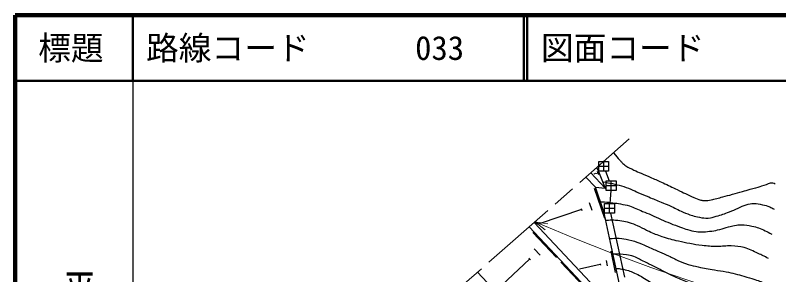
# Model space of a CAD drawing. Units: millimetres, scale not verified. Extents: x 40000 to 680000, y 20000 to 380000.
# Drawn here: x 40000 to 156739, y 340327 to 380000 of the extents above; entities that cross this region are included whole.
import ezdxf
from ezdxf.enums import TextEntityAlignment as Align

# ---------------------------------------------------------------- set-up
doc = ezdxf.new("R2010")
doc.units = ezdxf.units.MM
doc.header["$LTSCALE"] = 1000
doc.linetypes.add('CHAIN', pattern=[18.5, 12, -1.5, 3.5, -1.5])
for name, color, linetype, lineweight in [('M-BGD', 7, 'Continuous', 25), ('M-BMK', 2, 'CHAIN', 13), ('M-BMK-ROW', 30, 'Continuous', 25), ('M-STR-HTXT', 7, 'Continuous', 13), ('M-TTL', 2, 'Continuous', 140), ('M-TTL-BAND', 7, 'Continuous', 25), ('M-TTL-LINE', 7, 'Continuous', 50)]:
    doc.layers.add(name, color=color, linetype=linetype, lineweight=lineweight)
doc.layers.add('M-TTL-TXT', color=7, linetype='Continuous')
doc.styles.add('@ＭＳ ゴシック', font='')
doc.styles.add('ＭＳ ゴシック', font='')
doc.styles.get('@ＭＳ ゴシック').set_extended_font_data('@MS Gothic')
doc.styles.get('ＭＳ ゴシック').set_extended_font_data('MS Gothic')

msp = doc.modelspace()

# ---------------------------------------------------------------- linework, layer by layer
at = {"layer": 'M-BGD'}
for p, q in [((128864, 356680), (129100, 356388)), ((128955, 356184), (129166, 355649)), ((129100, 356388), (130196, 353574)), ((127243, 355257), (128702, 353703)), ((127995, 355917), (130196, 353574)), ((128739, 355790), (128469, 355684)), ((128733, 355807), (128746, 355773)), ((128874, 355920), (128926, 355786)), ((128539, 353562), (130112, 348955)), ((128702, 353703), (130196, 353574)), ((129878, 350260), (128702, 353703)), ((126561, 350315), (120114, 348114)), ((126512, 350458), (126610, 350171)), ((127747, 351362), (128140, 350210)), ((129878, 350260), (131113, 344561)), ((119349, 348324), (134906, 331755)), ((118598, 347664), (132824, 332512)), ((119148, 346786), (122742, 342958)), ((131113, 344561), (132349, 338862)), ((119348, 344272), (120246, 343316)), ((131049, 343915), (131751, 340677)), ((118649, 342716), (113582, 337959)), ((118536, 342836), (118761, 342596)), ((123426, 342229), (127020, 338402)), ((130341, 342490), (130516, 341681)), ((129457, 341875), (126286, 341187)), ((129435, 341976), (129479, 341774)), ((110704, 340731), (125751, 324706))]:
    msp.add_line(p, q, dxfattribs=at)
for points, knots in [([(131469, 358969), (131930, 358413), (132047, 358257), (132445, 357826), (132571, 357690), (132636, 357609), (132770, 357481), (132992, 357269), (133114, 357143), (133371, 356975), (133826, 356678), (134118, 356575), (134605, 356336), (135029, 356128), (135277, 356032), (135710, 355842), (136324, 355573), (136674, 355434), (137289, 355165), (137977, 354862), (138360, 354686), (139043, 354371), (139902, 353975), (140378, 353743), (141234, 353339), (142219, 352873), (142749, 352561), (143757, 352144), (144166, 351975), (144391, 351859), (144821, 351751), (145038, 351696), (145163, 351674), (145387, 351664), (145795, 351645), (146021, 351732), (146423, 351800), (146749, 351855), (146928, 351908), (147249, 351986), (147610, 352075), (147811, 352132), (148171, 352227), (148749, 352381), (149072, 352468), (149649, 352625), (150252, 352790), (150589, 352882), (151191, 353052), (151648, 353180), (151904, 353254), (152360, 353385), (152704, 353483), (152896, 353539), (153240, 353638), (153739, 353781), (154017, 353866), (154518, 354004), (155036, 354146), (155320, 354457), (155847, 354357), (155994, 354329), (156070, 354320), (156215, 354250)], [0, 0, 0, 0, 1, 1, 1, 2, 2, 2, 3, 3, 3, 4, 4, 4, 5, 5, 5, 6, 6, 6, 7, 7, 7, 8, 8, 8, 9, 9, 9, 10, 10, 10, 11, 11, 11, 12, 12, 12, 13, 13, 13, 14, 14, 14, 15, 15, 15, 16, 16, 16, 17, 17, 17, 18, 18, 18, 19, 19, 19, 20, 20, 20, 21, 21, 21, 21]), ([(129816, 354548), (130535, 354416), (130727, 354382), (131306, 354253), (131850, 354132), (132157, 354072), (132691, 353914), (133261, 353744), (133580, 353643), (134131, 353418), (134601, 353225), (134845, 353074), (135310, 352869), (135912, 352603), (136256, 352471), (136864, 352218), (137606, 351907), (138023, 351736), (138766, 351427), (139258, 351222), (139540, 351120), (140026, 350902), (140854, 350531), (141294, 350270), (142130, 349916), (142674, 349685), (142982, 349559), (143546, 349384), (143966, 349254), (144204, 349183), (144637, 349107), (145144, 349018), (145437, 348979), (145952, 348998), (146448, 349016), (146714, 349137), (147194, 349265), (147990, 349478), (148424, 349644), (149195, 349936), (149729, 350138), (150009, 350297), (150534, 350519), (151017, 350724), (151273, 350886), (151780, 351026), (152217, 351147), (152473, 351205), (152927, 351206), (153445, 351206), (153736, 351145), (154244, 351037), (154690, 350943), (154939, 350869), (155357, 350687), (155624, 350571), (155723, 350524), (156025, 350354)], [0, 0, 0, 0, 1, 1, 1, 2, 2, 2, 3, 3, 3, 4, 4, 4, 5, 5, 5, 6, 6, 6, 7, 7, 7, 8, 8, 8, 9, 9, 9, 10, 10, 10, 11, 11, 11, 12, 12, 12, 13, 13, 13, 14, 14, 14, 15, 15, 15, 16, 16, 16, 17, 17, 17, 18, 18, 18, 19, 19, 19, 19]), ([(129451, 351510), (129764, 351490), (129845, 351483), (130098, 351463), (130597, 351422), (130877, 351398), (131374, 351334), (131839, 351273), (132101, 351247), (132561, 351158), (133094, 351053), (133397, 351005), (133916, 350841), (134306, 350718), (134513, 350615), (134891, 350460), (135300, 350293), (135523, 350185), (135931, 350015), (136448, 349800), (136744, 349696), (137258, 349475), (137853, 349218), (138176, 349050), (138769, 348785), (139296, 348549), (139590, 348413), (140125, 348194), (140748, 347939), (141108, 347822), (141741, 347593), (142154, 347444), (142381, 347346), (142802, 347223), (143299, 347079), (143585, 347020), (144097, 346948), (144529, 346887), (144775, 346880), (145211, 346887), (145718, 346895), (146001, 346943), (146504, 347013), (146981, 347079), (147248, 347130), (147717, 347241), (148246, 347365), (148526, 347496), (149050, 347639), (149415, 347738), (149616, 347809), (149988, 347872), (150389, 347939), (150618, 347963), (151025, 347961), (151659, 347959), (152020, 347918), (152637, 347772), (153452, 347579), (153896, 347405), (154657, 347057), (155066, 346869), (155214, 346801), (155687, 346538)], [0, 0, 0, 0, 1, 1, 1, 2, 2, 2, 3, 3, 3, 4, 4, 4, 5, 5, 5, 6, 6, 6, 7, 7, 7, 8, 8, 8, 9, 9, 9, 10, 10, 10, 11, 11, 11, 12, 12, 12, 13, 13, 13, 14, 14, 14, 15, 15, 15, 16, 16, 16, 17, 17, 17, 18, 18, 18, 19, 19, 19, 20, 20, 20, 21, 21, 21, 21]), ([(155193, 342796), (154430, 343193), (154216, 343298), (153576, 343592), (152755, 343967), (152306, 344222), (151437, 344466), (150699, 344674), (150257, 344687), (149490, 344725), (148642, 344767), (148167, 344628), (147317, 344639), (146416, 344651), (145910, 344687), (145014, 344785), (144280, 344865), (143872, 344942), (143146, 345078), (142470, 345205), (142093, 345285), (141426, 345448), (140448, 345687), (139892, 345802), (138937, 346121), (138134, 346390), (137697, 346579), (136924, 346922), (136351, 347177), (136060, 347383), (135490, 347645), (135015, 347864), (134748, 347991), (134250, 348154), (133322, 348458), (132769, 348549), (131796, 348640), (131367, 348680), (131124, 348662), (130694, 348640), (130515, 348631), (130454, 348629), (130236, 348609)], [0, 0, 0, 0, 1, 1, 1, 2, 2, 2, 3, 3, 3, 4, 4, 4, 5, 5, 5, 6, 6, 6, 7, 7, 7, 8, 8, 8, 9, 9, 9, 10, 10, 10, 11, 11, 11, 12, 12, 12, 13, 13, 13, 14, 14, 14, 14]), ([(130833, 345853), (131527, 345909), (131750, 345928), (132335, 345894), (132910, 345860), (133233, 345814), (133794, 345684), (134476, 345526), (134853, 345407), (135507, 345156), (136006, 344964), (136271, 344822), (136758, 344604), (137439, 344300), (137815, 344119), (138497, 343818), (139043, 343577), (139361, 343469), (139902, 343218), (140503, 342938), (140814, 342728), (141422, 342464), (141989, 342217), (142316, 342097), (142906, 341909), (143484, 341724), (143820, 341659), (144412, 341529), (145383, 341316), (145937, 341249), (146916, 341078), (147614, 340957), (148009, 340910), (148705, 340778), (149252, 340675), (149557, 340610), (150097, 340477), (150617, 340349), (150905, 340261), (151419, 340111), (152076, 339919), (152443, 339808), (153093, 339593), (153848, 339344), (154093, 339250), (155010, 338908)], [0, 0, 0, 0, 1, 1, 1, 2, 2, 2, 3, 3, 3, 4, 4, 4, 5, 5, 5, 6, 6, 6, 7, 7, 7, 8, 8, 8, 9, 9, 9, 10, 10, 10, 11, 11, 11, 12, 12, 12, 13, 13, 13, 14, 14, 14, 15, 15, 15, 15]), ([(152925, 333603), (151904, 334233), (151646, 334391), (150829, 334902), (150129, 335339), (149744, 335596), (149040, 336027), (148336, 336457), (147942, 336699), (147228, 337112), (146812, 337353), (146577, 337486), (146151, 337709), (145537, 338030), (145190, 338204), (144556, 338483), (143880, 338780), (143488, 338914), (142806, 339196), (142010, 339525), (141557, 339692), (140773, 340048), (140228, 340295), (139928, 340446), (139393, 340715), (138767, 341030), (138427, 341227), (137801, 341541), (137199, 341842), (136854, 341992), (136249, 342286), (135600, 342600), (135266, 342843), (134591, 343097), (134171, 343255), (133913, 343275), (133471, 343355), (132742, 343488), (132318, 343489), (131577, 343468), (131489, 343465), (131458, 343466), (131352, 343459)], [0, 0, 0, 0, 1, 1, 1, 2, 2, 2, 3, 3, 3, 4, 4, 4, 5, 5, 5, 6, 6, 6, 7, 7, 7, 8, 8, 8, 9, 9, 9, 10, 10, 10, 11, 11, 11, 12, 12, 12, 13, 13, 13, 14, 14, 14, 14]), ([(131823, 341287), (132139, 341277), (132234, 341269), (132496, 341237), (132896, 341189), (133118, 341138), (133504, 341024), (133862, 340919), (134059, 340848), (134403, 340705), (134826, 340529), (135057, 340414), (135463, 340201), (135872, 339986), (136094, 339851), (136486, 339606), (136862, 339369), (137066, 339226), (137434, 338976), (137937, 338634), (138213, 338433), (138716, 338090), (139016, 337884), (139184, 337768), (139489, 337570), (139826, 337351), (140019, 337234), (140362, 337025), (140912, 336690), (141227, 336513), (141782, 336186), (142138, 335976), (142341, 335864), (142695, 335652), (143936, 334909), (144647, 334518), (145861, 333733), (146213, 333506), (146408, 333376), (146754, 333140), (147272, 332786), (147560, 332584), (148074, 332223), (148587, 331862), (148870, 331652), (149381, 331287), (150232, 330677), (150497, 330487), (151559, 329727)], [0, 0, 0, 0, 1, 1, 1, 2, 2, 2, 3, 3, 3, 4, 4, 4, 5, 5, 5, 6, 6, 6, 7, 7, 7, 8, 8, 8, 9, 9, 9, 10, 10, 10, 11, 11, 11, 12, 12, 12, 13, 13, 13, 14, 14, 14, 15, 15, 15, 16, 16, 16, 16])]:
    msp.add_open_spline(points, degree=3, knots=knots, dxfattribs=at)
at = {"layer": 'M-BMK'}
msp.add_line((84611, 317815), (133881, 361087), dxfattribs=at)
at = {"layer": 'M-BMK-ROW'}
for p, q in [((129226, 356145), (129226, 357645)), ((129226, 357645), (130726, 357645)), ((129976, 356145), (129976, 357645)), ((130726, 357645), (130726, 356145)), ((130726, 356895), (129226, 356895)), ((130726, 356145), (129226, 356145)), ((130268, 356145), (130836, 354686)), ((130378, 353186), (130378, 354686)), ((130378, 354686), (131878, 354686)), ((131878, 353936), (130378, 353936)), ((131128, 353186), (131128, 354686)), ((131878, 354686), (131878, 353186)), ((131878, 353186), (130378, 353186)), ((131069, 353186), (130914, 351221)), ((130105, 349721), (130105, 351221)), ((130105, 351221), (131605, 351221)), ((131605, 350471), (130105, 350471)), ((130855, 349721), (130855, 351221)), ((131605, 351221), (131605, 349721)), ((131605, 349721), (130105, 349721)), ((131018, 349721), (133137, 339947))]:
    msp.add_line(p, q, dxfattribs=at)
at = {"layer": 'M-STR-HTXT'}
for p, q in [((121445, 348135), (119467, 348428)), ((119467, 348428), (121034, 347185))]:
    msp.add_line(p, q, dxfattribs=at)
msp.add_arc((231989, 608103), 283006, 246.57192, 287.35976, dxfattribs=at)
at = {"layer": 'M-TTL'}
for p, q in [((40000, 380000), (40000, 20000)), ((680000, 380000), (40000, 380000))]:
    msp.add_line(p, q, dxfattribs=at)
at = {"layer": 'M-TTL-BAND'}
msp.add_line((58000, 370000), (58000, 20000), dxfattribs=at)
at = {"layer": 'M-TTL-LINE'}
for p, q in [((58000, 380000), (58000, 370000)), ((117750, 380000), (117750, 370000)), ((118250, 380000), (118250, 370000)), ((40000, 370000), (680000, 370000))]:
    msp.add_line(p, q, dxfattribs=at)

# ---------------------------------------------------------------- texts
at = {"layer": 'M-TTL-BAND', "style": '@ＭＳ ゴシック', "width": 1.4}
msp.add_text('平  面  図', height=3666, rotation=270, dxfattribs=at).set_placement((49777, 306475), align=Align.MIDDLE_RIGHT)
at = {"layer": 'M-TTL-TXT', "style": 'ＭＳ ゴシック'}
msp.add_text('標題', height=3666, dxfattribs=at).set_placement((48500, 375000), align=Align.MIDDLE_CENTER)
for s, p in [('路線コード', (60000, 375000)), ('図面コード', (120380, 375000)), ('033', (101142, 375000))]:
    msp.add_text(s, height=3666, dxfattribs=at).set_placement(p, align=Align.MIDDLE_LEFT)

doc.saveas('drawing.dxf')
